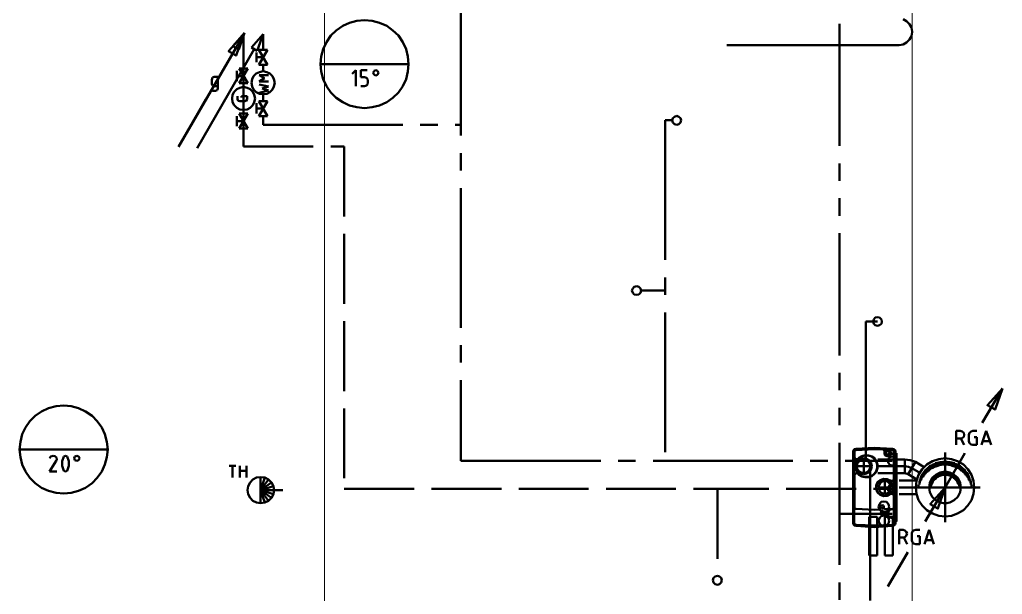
# Model space of a CAD drawing. Header units: metres. Extents: x -4.5 to 35.1, y -3.6 to 25.4.
# Drawn here: x 7.95 to 13.58, y 7.13 to 10.42 of the extents above; entities that cross this region are included whole.
import ezdxf

# ---------------------------------------------------------------- set-up
doc = ezdxf.new("R2010")
doc.units = ezdxf.units.M
for name, pattern in [('GETRENNT2_S6', [1.2, 0.7, -0.1, 0.1, -0.1, 0.1, -0.1]), ('STRICHLINIE2_S3', [0.5, 0.4, -0.1]), ('STRICHPUNKT2_S5', [1.1, 0.8, -0.1, 0.1, -0.1])]:
    doc.linetypes.add(name, pattern=pattern)
doc.layers.add('Standard', color=7, linetype='Continuous', lineweight=25)

msp = doc.modelspace()

# ---------------------------------------------------------------- linework, layer by layer
at = {"layer": 'Standard', "color": 252, "linetype": 'Continuous', "lineweight": 13}
for p, q in [((9.6986, -3.2638), (9.6986, 25.0491)), ((9.6986, -3.2638), (9.6986, 25.0491)), ((13.0633, -3.2638), (13.0633, 25.0491)), ((13.0633, -3.2638), (13.0633, 25.0491))]:
    msp.add_line(p, q, dxfattribs=at)
at = {"layer": 'Standard', "color": 5, "linetype": 'STRICHPUNKT2_S5', "lineweight": 50}
for p, q in [((10.4794, 11.6536), (10.4794, 7.8909)), ((11.6918, 9.854), (11.6897, 9.8415)), ((11.7022, 9.8623), (11.6918, 9.854)), ((11.7147, 9.8665), (11.7022, 9.8623)), ((11.7272, 9.8623), (11.7147, 9.8665)), ((11.7356, 9.854), (11.7272, 9.8623)), ((11.7397, 9.8415), (11.7356, 9.854)), ((9.346, 9.816), (10.4794, 9.816)), ((11.6482, 9.8415), (11.6482, 7.8909)), ((11.6897, 9.8415), (11.6482, 9.8415)), ((11.6897, 9.8415), (11.6918, 9.829)), ((11.6918, 9.829), (11.7022, 9.8186)), ((11.7022, 9.8186), (11.7147, 9.8165)), ((11.7147, 9.8165), (11.7272, 9.8186)), ((11.7272, 9.8186), (11.7356, 9.829)), ((11.7356, 9.829), (11.7397, 9.8415)), ((11.4628, 8.8787), (11.4586, 8.8662)), ((11.4586, 8.8662), (11.4628, 8.8537)), ((11.4711, 8.887), (11.4628, 8.8787)), ((11.4628, 8.8537), (11.4711, 8.8433)), ((11.4857, 8.8912), (11.4711, 8.887)), ((11.4711, 8.8433), (11.4857, 8.8412)), ((11.4982, 8.887), (11.4857, 8.8912)), ((11.4857, 8.8412), (11.4982, 8.8433)), ((11.5066, 8.8787), (11.4982, 8.887)), ((11.4982, 8.8433), (11.5066, 8.8537)), ((11.5107, 8.8662), (11.5066, 8.8787)), ((11.5066, 8.8537), (11.5107, 8.8662)), ((11.5107, 8.8662), (11.6482, 8.8662)), ((12.7983, 7.8909), (12.7983, 8.689)), ((12.8644, 8.689), (12.7983, 8.689)), ((12.8436, 8.7015), (12.8394, 8.689)), ((12.8394, 8.689), (12.8436, 8.6765)), ((12.8519, 8.712), (12.8436, 8.7015)), ((12.8436, 8.6765), (12.8519, 8.6682)), ((12.8644, 8.714), (12.8519, 8.712)), ((12.8519, 8.6682), (12.8644, 8.664)), ((12.8769, 8.712), (12.8644, 8.714)), ((12.8644, 8.664), (12.8769, 8.6682)), ((12.8873, 8.7015), (12.8769, 8.712)), ((12.8769, 8.6682), (12.8873, 8.6765)), ((12.8894, 8.689), (12.8873, 8.7015)), ((12.8873, 8.6765), (12.8894, 8.689)), ((10.4794, 7.8909), (12.8233, 7.8909)), ((12.8233, 7.8909), (12.8233, 7.0804))]:
    msp.add_line(p, q, dxfattribs=at)
at = {"layer": 'Standard', "color": 1, "linetype": 'GETRENNT2_S6', "lineweight": 50}
for p, q in [((12.6462, 6.0949), (12.6462, 11.4515)), ((12.6462, 7.5867), (12.9483, 7.5867))]:
    msp.add_line(p, q, dxfattribs=at)
at = {"layer": 'Standard', "color": 52, "linetype": 'Continuous', "lineweight": 50}
for p, q in [((9.8835, 10.4119), (9.8419, 10.3994)), ((9.9273, 10.416), (9.8835, 10.4119)), ((9.971, 10.4119), (9.9273, 10.416)), ((10.0127, 10.3994), (9.971, 10.4119)), ((13.0108, 10.4202), (13.0317, 10.4098)), ((9.7648, 10.3556), (9.7335, 10.3264)), ((9.8023, 10.3827), (9.7648, 10.3556)), ((9.8419, 10.3994), (9.8023, 10.3827)), ((10.0544, 10.3827), (10.0127, 10.3994)), ((10.0898, 10.3556), (10.0544, 10.3827)), ((10.1211, 10.3264), (10.0898, 10.3556)), ((13.0317, 10.4098), (13.0483, 10.3931)), ((13.0483, 10.3931), (13.0588, 10.3723)), ((13.0588, 10.3723), (13.0629, 10.3494)), ((9.7335, 10.3264), (9.7085, 10.2889)), ((10.1461, 10.2889), (10.1211, 10.3264)), ((13.0483, 10.3035), (13.0317, 10.2869)), ((13.0588, 10.3244), (13.0483, 10.3035)), ((13.0629, 10.3473), (13.0588, 10.3244)), ((13.0629, 10.3494), (13.0629, 10.3473)), ((9.6898, 10.2494), (9.6793, 10.2077)), ((9.7085, 10.2889), (9.6898, 10.2494)), ((10.1648, 10.2494), (10.1461, 10.2889)), ((10.1752, 10.2077), (10.1648, 10.2494)), ((12.9879, 10.2723), (12.0024, 10.2723)), ((13.0108, 10.2764), (12.9879, 10.2723)), ((13.0317, 10.2869), (13.0108, 10.2764)), ((9.6793, 10.2077), (9.6752, 10.164)), ((10.1794, 10.164), (10.1752, 10.2077)), ((9.6752, 10.164), (10.1794, 10.164)), ((9.6752, 10.164), (9.6793, 10.1202)), ((10.1752, 10.1202), (10.1794, 10.164)), ((9.6793, 10.1202), (9.6898, 10.0764)), ((9.6898, 10.0764), (9.7085, 10.0368)), ((9.8773, 10.1285), (9.8564, 10.1077)), ((9.8773, 10.0368), (9.8773, 10.1285)), ((9.9064, 10.0889), (9.9064, 10.1285)), ((9.9064, 10.1285), (9.9419, 10.1285)), ((9.9273, 10.0889), (9.9064, 10.0889)), ((9.9377, 10.0847), (9.9273, 10.0889)), ((9.9439, 10.0785), (9.9377, 10.0847)), ((9.946, 10.0681), (9.9439, 10.0785)), ((9.9814, 10.1244), (9.9773, 10.1139)), ((9.9773, 10.1139), (9.9814, 10.1014)), ((9.9919, 10.1285), (9.9814, 10.1244)), ((9.9814, 10.1014), (9.9919, 10.0973)), ((10.0023, 10.1244), (9.9919, 10.1285)), ((9.9919, 10.0973), (10.0023, 10.1014)), ((10.0065, 10.1139), (10.0023, 10.1244)), ((10.0023, 10.1014), (10.0065, 10.1139)), ((10.1461, 10.0368), (10.1648, 10.0764)), ((10.1648, 10.0764), (10.1752, 10.1202)), ((9.2876, 10.0056), (9.2731, 10.0202)), ((9.7085, 10.0368), (9.7335, 10.0014)), ((9.9064, 10.0368), (9.9273, 10.0368)), ((9.9273, 10.0368), (9.9377, 10.041)), ((9.9377, 10.041), (9.9439, 10.0473)), ((9.9439, 10.0473), (9.946, 10.0577)), ((9.946, 10.0577), (9.946, 10.0681)), ((10.1211, 10.0014), (10.1461, 10.0368)), ((9.0189, 9.9618), (8.9064, 9.766)), ((9.7335, 10.0014), (9.7648, 9.9702)), ((9.7648, 9.9702), (9.8023, 9.9452)), ((10.0544, 9.9452), (10.0898, 9.9702)), ((10.0898, 9.9702), (10.1211, 10.0014)), ((9.8023, 9.9452), (9.8419, 9.9264)), ((9.8419, 9.9264), (9.8835, 9.916)), ((9.8835, 9.916), (9.9273, 9.9118)), ((9.9273, 9.9118), (9.971, 9.916)), ((9.971, 9.916), (10.0127, 9.9264)), ((10.0127, 9.9264), (10.0544, 9.9452)), ((8.0772, 8.1742), (8.0418, 8.1492)), ((8.1168, 8.193), (8.0772, 8.1742)), ((8.1605, 8.2034), (8.1168, 8.193)), ((8.2042, 8.2076), (8.1605, 8.2034)), ((8.248, 8.2034), (8.2042, 8.2076)), ((8.2897, 8.193), (8.248, 8.2034)), ((8.3292, 8.1742), (8.2897, 8.193)), ((8.3668, 8.1492), (8.3292, 8.1742)), ((8.0105, 8.118), (7.9854, 8.0825)), ((8.0418, 8.1492), (8.0105, 8.118)), ((8.3959, 8.118), (8.3668, 8.1492)), ((8.423, 8.0825), (8.3959, 8.118)), ((7.9854, 8.0825), (7.9668, 8.0429)), ((8.4397, 8.0429), (8.423, 8.0825)), ((7.9563, 7.9992), (7.9521, 7.9555)), ((7.9668, 8.0429), (7.9563, 7.9992)), ((8.4522, 7.9992), (8.4397, 8.0429)), ((8.4564, 7.9555), (8.4522, 7.9992)), ((7.9521, 7.9555), (8.4564, 7.9555)), ((7.9521, 7.9555), (7.9563, 7.9117)), ((8.4522, 7.9117), (8.4564, 7.9555)), ((7.9563, 7.9117), (7.9668, 7.87)), ((8.1313, 7.9159), (8.123, 7.9055)), ((8.1605, 7.8909), (8.123, 7.8305)), ((8.1438, 7.92), (8.1313, 7.9159)), ((8.1542, 7.918), (8.1438, 7.92)), ((8.1626, 7.9096), (8.1542, 7.918)), ((8.1605, 7.8909), (8.1647, 7.8992)), ((8.1647, 7.8992), (8.1626, 7.9096)), ((8.2042, 7.9159), (8.1959, 7.8888)), ((8.1959, 7.8888), (8.1959, 7.8617)), ((8.2147, 7.92), (8.2042, 7.9159)), ((8.2251, 7.9159), (8.2147, 7.92)), ((8.2334, 7.8888), (8.2251, 7.9159)), ((8.2334, 7.8617), (8.2334, 7.8888)), ((8.2688, 7.9159), (8.2647, 7.9055)), ((8.2647, 7.9055), (8.2688, 7.895)), ((8.2792, 7.92), (8.2688, 7.9159)), ((8.2688, 7.895), (8.2792, 7.8909)), ((8.2897, 7.9159), (8.2792, 7.92)), ((8.2792, 7.8909), (8.2897, 7.895)), ((8.2959, 7.9055), (8.2897, 7.9159)), ((8.2897, 7.895), (8.2959, 7.9055)), ((8.4397, 7.87), (8.4522, 7.9117)), ((7.9668, 7.87), (7.9854, 7.8305)), ((7.9854, 7.8305), (8.0105, 7.7929)), ((8.123, 7.8305), (8.1647, 7.8305)), ((8.1959, 7.8617), (8.2042, 7.8346)), ((8.2042, 7.8346), (8.2147, 7.8305)), ((8.2147, 7.8305), (8.2251, 7.8346)), ((8.2251, 7.8346), (8.2334, 7.8617)), ((8.3959, 7.7929), (8.423, 7.8305)), ((8.423, 7.8305), (8.4397, 7.87)), ((9.1527, 7.8626), (9.1902, 7.8626)), ((9.1715, 7.7959), (9.1715, 7.8626)), ((9.2132, 7.7959), (9.2132, 7.8626)), ((9.2132, 7.8334), (9.2507, 7.8334)), ((9.2507, 7.8626), (9.2507, 7.7959)), ((8.0105, 7.7929), (8.0418, 7.7638)), ((8.3668, 7.7638), (8.3959, 7.7929)), ((9.2715, 7.7667), (9.2611, 7.7459)), ((9.2882, 7.7834), (9.2715, 7.7667)), ((9.309, 7.7959), (9.2882, 7.7834)), ((9.3319, 7.798), (9.309, 7.7959)), ((9.3569, 7.7959), (9.3319, 7.798)), ((9.3778, 7.7834), (9.3569, 7.7959)), ((9.3944, 7.7667), (9.3778, 7.7834)), ((9.4049, 7.7459), (9.3944, 7.7667)), ((8.0418, 7.7638), (8.0772, 7.7367)), ((8.0772, 7.7367), (8.1168, 7.72)), ((8.1168, 7.72), (8.1605, 7.7075)), ((8.248, 7.7075), (8.2897, 7.72)), ((8.2897, 7.72), (8.3292, 7.7367)), ((8.3292, 7.7367), (8.3668, 7.7638)), ((9.2611, 7.7459), (9.2569, 7.723)), ((9.2569, 7.723), (9.2611, 7.7001)), ((9.409, 7.723), (9.4049, 7.7459)), ((9.4049, 7.7001), (9.409, 7.723)), ((9.409, 7.723), (9.459, 7.723)), ((8.1605, 7.7075), (8.2042, 7.7033)), ((8.2042, 7.7033), (8.248, 7.7075)), ((9.2611, 7.7001), (9.2715, 7.6792)), ((9.2715, 7.6792), (9.2882, 7.6625)), ((9.2882, 7.6625), (9.309, 7.6521)), ((9.3569, 7.6521), (9.3778, 7.6625)), ((9.3778, 7.6625), (9.3944, 7.6792)), ((9.3944, 7.6792), (9.4049, 7.7001)), ((9.309, 7.6521), (9.3319, 7.6479)), ((9.3319, 7.6479), (9.3569, 7.6521))]:
    msp.add_line(p, q, dxfattribs=at)
at = {"layer": 'Standard', "color": 30, "linetype": 'Continuous', "lineweight": 50}
for p, q in [((9.2335, 10.3327), (9.121, 10.1369)), ((9.2397, 10.3431), (9.1731, 10.266)), ((9.2064, 10.2473), (9.2397, 10.3431)), ((9.2335, 10.3327), (9.2335, 9.691)), ((8.8626, 9.6889), (9.1897, 10.2556)), ((9.1731, 10.266), (9.2064, 10.2473)), ((9.2585, 10.0535), (9.2085, 10.1389)), ((9.2085, 10.0535), (9.2585, 10.1389)), ((9.2585, 10.1389), (9.2085, 10.1389)), ((9.0564, 10.0868), (9.0522, 10.0743)), ((9.0522, 10.0743), (9.0522, 10.0514)), ((9.0668, 10.091), (9.0564, 10.0868)), ((9.0877, 10.091), (9.0668, 10.091)), ((9.0877, 10.0243), (9.0877, 10.091)), ((9.196, 10.1244), (9.196, 10.066)), ((9.2335, 10.0952), (9.196, 10.0952)), ((9.0522, 10.0514), (9.0564, 10.041)), ((9.0564, 10.041), (9.0668, 10.0368)), ((9.0668, 10.0368), (9.0877, 10.0368)), ((9.0835, 10.0139), (9.0877, 10.0243)), ((9.196, 10.0202), (9.1814, 10.0056)), ((9.2126, 10.0285), (9.196, 10.0202)), ((9.2585, 10.0535), (9.2085, 10.0535)), ((9.2335, 10.0327), (9.2126, 10.0285)), ((9.2335, 10.0327), (9.2335, 10.0535)), ((9.2543, 10.0285), (9.2335, 10.0327)), ((9.2731, 10.0202), (9.2543, 10.0285)), ((9.0564, 10.0098), (9.0731, 10.0098)), ((9.0731, 10.0098), (9.0835, 10.0139)), ((9.171, 9.9868), (9.1689, 9.966)), ((9.1689, 9.966), (9.171, 9.9452)), ((9.1814, 10.0056), (9.171, 9.9868)), ((9.2001, 9.9806), (9.2001, 9.9618)), ((9.2001, 9.9618), (9.2043, 9.9535)), ((9.2543, 9.9806), (9.2231, 9.9806)), ((9.2231, 9.9806), (9.2231, 9.9723)), ((9.2501, 9.9535), (9.2543, 9.9618)), ((9.2543, 9.9618), (9.2543, 9.9806)), ((9.296, 9.9868), (9.2876, 10.0056)), ((9.3001, 9.966), (9.296, 9.9868)), ((9.296, 9.9452), (9.3001, 9.966)), ((9.171, 9.9452), (9.1814, 9.9285)), ((9.1814, 9.9285), (9.196, 9.9139)), ((9.196, 9.9139), (9.2126, 9.9035)), ((9.2043, 9.9535), (9.2126, 9.9514)), ((9.2126, 9.9514), (9.2418, 9.9514)), ((9.2418, 9.9514), (9.2501, 9.9535)), ((9.2543, 9.9035), (9.2731, 9.9139)), ((9.2731, 9.9139), (9.2876, 9.9285)), ((9.2876, 9.9285), (9.296, 9.9452)), ((9.196, 9.8077), (9.196, 9.866)), ((9.2585, 9.8806), (9.2085, 9.7952)), ((9.2085, 9.8806), (9.2585, 9.7952)), ((9.2585, 9.8806), (9.2085, 9.8806)), ((9.2126, 9.9035), (9.2335, 9.9014)), ((9.2335, 9.9014), (9.2543, 9.9035)), ((9.2335, 9.9014), (9.2335, 9.8806)), ((9.2335, 9.8368), (9.196, 9.8368)), ((9.2585, 9.7952), (9.2085, 9.7952))]:
    msp.add_line(p, q, dxfattribs=at)
at = {"layer": 'Standard', "color": 5, "linetype": 'Continuous', "lineweight": 50}
for p, q in [((9.346, 10.3348), (9.2793, 10.2577)), ((9.3127, 10.2389), (9.346, 10.3348)), ((9.346, 10.2452), (9.346, 10.3348)), ((8.9689, 9.6826), (9.296, 10.2494)), ((9.2793, 10.2577), (9.3127, 10.2389)), ((9.371, 10.1598), (9.321, 10.2452)), ((9.321, 10.1598), (9.371, 10.2452)), ((9.371, 10.2452), (9.321, 10.2452)), ((9.3085, 10.2306), (9.3085, 10.1744)), ((9.346, 10.2035), (9.3085, 10.2035)), ((9.371, 10.1598), (9.321, 10.1598)), ((9.346, 10.1598), (9.346, 10.1223)), ((9.2835, 10.0764), (9.2793, 10.0556)), ((9.2918, 10.0952), (9.2835, 10.0764)), ((9.3064, 10.1098), (9.2918, 10.0952)), ((9.3251, 10.1181), (9.3064, 10.1098)), ((9.3543, 10.0827), (9.3231, 10.0994)), ((9.3231, 10.0994), (9.3773, 10.0994)), ((9.3231, 10.0639), (9.3543, 10.0827)), ((9.346, 10.1223), (9.3251, 10.1181)), ((9.3668, 10.1181), (9.346, 10.1223)), ((9.3856, 10.1098), (9.3668, 10.1181)), ((9.4002, 10.0952), (9.3856, 10.1098)), ((9.4085, 10.0764), (9.4002, 10.0952)), ((9.4127, 10.0556), (9.4085, 10.0764)), ((9.2793, 10.0556), (9.2835, 10.0348)), ((9.2835, 10.0348), (9.2918, 10.0181)), ((9.2918, 10.0181), (9.3064, 10.0035)), ((9.3773, 10.0639), (9.3231, 10.0639)), ((9.3773, 10.0348), (9.3231, 10.0473)), ((9.3418, 10.0243), (9.3773, 10.0348)), ((9.3773, 10.0118), (9.3418, 10.0243)), ((9.3856, 10.0035), (9.4002, 10.0181)), ((9.4002, 10.0181), (9.4085, 10.0348)), ((9.4085, 10.0348), (9.4127, 10.0556)), ((9.3064, 10.0035), (9.3251, 9.9931)), ((9.3231, 9.9993), (9.3773, 10.0118)), ((9.3251, 9.9931), (9.346, 9.991)), ((9.346, 9.991), (9.3668, 9.9931)), ((9.346, 9.9514), (9.346, 9.991)), ((9.3668, 9.9931), (9.3856, 10.0035)), ((9.3085, 9.8806), (9.3085, 9.9389)), ((9.346, 9.9098), (9.3085, 9.9098)), ((9.371, 9.9514), (9.321, 9.866)), ((9.321, 9.9514), (9.371, 9.866)), ((9.371, 9.9514), (9.321, 9.9514)), ((9.371, 9.866), (9.321, 9.866)), ((9.346, 9.866), (9.346, 9.816))]:
    msp.add_line(p, q, dxfattribs=at)
at = {"layer": 'Standard', "color": 30, "linetype": 'STRICHLINIE2_S3', "lineweight": 50}
for p, q in [((9.2335, 9.691), (9.8106, 9.691)), ((9.8106, 9.691), (9.8106, 7.7304)), ((9.8106, 7.7304), (11.842, 7.7304)), ((11.842, 7.7304), (12.9483, 7.7304)), ((11.948, 7.7304), (11.948, 7.2325)), ((11.9209, 7.2075), (11.9251, 7.22)), ((11.9251, 7.195), (11.9209, 7.2075)), ((11.9251, 7.22), (11.9355, 7.2283)), ((11.9355, 7.2283), (11.948, 7.2325)), ((11.948, 7.2325), (11.9605, 7.2283)), ((11.9605, 7.2283), (11.9688, 7.22)), ((11.9688, 7.22), (11.973, 7.2075)), ((11.973, 7.2075), (11.9688, 7.195)), ((11.9355, 7.1846), (11.9251, 7.195)), ((11.948, 7.1804), (11.9355, 7.1846)), ((11.9605, 7.1846), (11.948, 7.1804)), ((11.9688, 7.195), (11.9605, 7.1846))]:
    msp.add_line(p, q, dxfattribs=at)
at = {"layer": 'Standard', "color": 3, "linetype": 'Continuous', "lineweight": 50}
for p, q in [((13.5796, 8.3055), (13.465, 8.1096)), ((13.315, 7.9825), (13.315, 8.0638)), ((13.315, 8.0638), (13.3379, 8.0638)), ((13.3504, 8.0596), (13.3379, 8.0638)), ((13.3588, 8.0513), (13.3504, 8.0596)), ((13.3609, 8.0409), (13.3588, 8.0513)), ((13.3921, 8.0513), (13.3879, 8.0409)), ((13.4004, 8.0596), (13.3921, 8.0513)), ((13.4109, 8.0638), (13.4004, 8.0596)), ((13.4109, 8.0638), (13.4338, 8.0638)), ((13.4609, 7.9825), (13.4879, 8.0638)), ((13.4879, 8.0638), (13.515, 7.9825)), ((13.3379, 8.018), (13.315, 8.018)), ((13.3379, 8.018), (13.3504, 8.02)), ((13.3421, 8.018), (13.3609, 7.9825)), ((13.3504, 8.02), (13.3588, 8.0284)), ((13.3588, 8.0284), (13.3609, 8.0409)), ((13.3879, 8.0034), (13.3879, 8.0409)), ((13.3879, 8.0034), (13.3921, 7.993)), ((13.3921, 7.993), (13.4004, 7.9846)), ((13.4192, 8.0263), (13.4338, 8.0263)), ((13.4338, 8.0263), (13.4338, 7.9825)), ((13.5067, 8.0034), (13.4692, 8.0034)), ((12.7275, 7.9513), (12.7254, 7.943)), ((12.7254, 7.943), (12.7254, 7.5346)), ((12.7337, 7.9575), (12.7275, 7.9513)), ((12.7317, 7.9534), (12.7275, 7.943)), ((12.7275, 7.5346), (12.7275, 7.943)), ((12.7421, 7.9575), (12.7317, 7.9534)), ((12.7358, 7.9492), (12.7317, 7.943)), ((12.7317, 7.943), (12.7317, 7.8721)), ((12.7421, 7.9596), (12.7337, 7.9575)), ((12.7358, 7.9492), (12.7337, 7.945)), ((12.7337, 7.945), (12.7337, 7.943)), ((12.7337, 7.943), (12.7337, 7.9138)), ((12.7421, 7.9534), (12.7358, 7.9492)), ((12.7379, 7.9513), (12.7358, 7.9492)), ((12.7421, 7.9513), (12.7379, 7.9513)), ((12.8462, 7.9659), (12.7421, 7.9596)), ((12.7421, 7.9575), (12.8462, 7.9638)), ((12.7421, 7.9534), (12.8462, 7.9575)), ((12.8462, 7.9575), (12.7421, 7.9513)), ((12.9504, 7.9596), (12.8462, 7.9659)), ((12.8462, 7.9638), (12.9504, 7.9575)), ((12.8462, 7.9575), (12.8462, 7.9596)), ((12.9129, 7.9555), (12.8462, 7.9575)), ((12.8462, 7.9575), (12.8962, 7.9555)), ((12.9004, 7.9534), (12.8962, 7.9555)), ((12.9025, 7.9513), (12.9004, 7.9534)), ((12.9046, 7.9471), (12.9025, 7.9513)), ((12.9046, 7.943), (12.9046, 7.9471)), ((12.9066, 7.945), (12.9046, 7.9367)), ((12.9046, 7.943), (12.9046, 7.9325)), ((12.9046, 7.9367), (12.9066, 7.9284)), ((12.9129, 7.9534), (12.9066, 7.945)), ((12.9087, 7.945), (12.9066, 7.9367)), ((12.9066, 7.9367), (12.9087, 7.9284)), ((12.915, 7.9513), (12.9087, 7.945)), ((12.9129, 7.9471), (12.9087, 7.9367)), ((12.9087, 7.9367), (12.9129, 7.9263)), ((12.9129, 7.9555), (12.915, 7.9534)), ((12.915, 7.9534), (12.9129, 7.9534)), ((12.9233, 7.9513), (12.9129, 7.9471)), ((12.9171, 7.945), (12.9129, 7.9367)), ((12.9129, 7.9367), (12.9171, 7.9305)), ((12.9233, 7.9534), (12.915, 7.9513)), ((12.9233, 7.9471), (12.9171, 7.945)), ((12.9316, 7.9513), (12.9233, 7.9534)), ((12.9337, 7.9471), (12.9233, 7.9513)), ((12.9296, 7.945), (12.9233, 7.9471)), ((12.9337, 7.9367), (12.9296, 7.945)), ((12.9296, 7.9305), (12.9337, 7.9367)), ((12.9379, 7.945), (12.9316, 7.9513)), ((12.9337, 7.9513), (12.9337, 7.9534)), ((12.9337, 7.9534), (12.9358, 7.9534)), ((12.94, 7.945), (12.9337, 7.9513)), ((12.9379, 7.9367), (12.9337, 7.9471)), ((12.9337, 7.9263), (12.9379, 7.9367)), ((12.9504, 7.9534), (12.9358, 7.9534)), ((12.94, 7.9367), (12.9379, 7.945)), ((12.9379, 7.9284), (12.94, 7.9367)), ((12.9421, 7.9346), (12.94, 7.945)), ((12.9587, 7.9575), (12.9504, 7.9596)), ((12.9608, 7.9534), (12.9504, 7.9575)), ((12.9566, 7.9492), (12.9504, 7.9534)), ((12.9587, 7.943), (12.9566, 7.9492)), ((12.965, 7.9513), (12.9587, 7.9575)), ((12.9587, 7.5346), (12.9587, 7.943)), ((12.965, 7.943), (12.9608, 7.9534)), ((12.9671, 7.943), (12.965, 7.9513)), ((12.965, 7.943), (12.965, 7.5346)), ((12.9671, 7.5346), (12.9671, 7.943)), ((13.2525, 7.5388), (13.2525, 7.9388)), ((13.4004, 7.9846), (13.4109, 7.9825)), ((13.4338, 7.9825), (13.4109, 7.9825)), ((12.7337, 7.9138), (12.7337, 7.9096)), ((12.7337, 7.9096), (12.7358, 7.9075)), ((12.7358, 7.9075), (12.7379, 7.9034)), ((12.7379, 7.9034), (12.74, 7.9013)), ((12.74, 7.9013), (12.7504, 7.9013)), ((12.7462, 7.8888), (12.74, 7.87)), ((12.7504, 7.8971), (12.7421, 7.8784)), ((12.7525, 7.893), (12.7421, 7.8784)), ((12.7567, 7.9034), (12.7462, 7.8888)), ((12.7567, 7.8888), (12.7462, 7.8763)), ((12.7567, 7.8888), (12.7483, 7.8763)), ((12.7587, 7.8867), (12.7483, 7.8742)), ((12.765, 7.9117), (12.7504, 7.8971)), ((12.7504, 7.9013), (12.7546, 7.9034)), ((12.7671, 7.9034), (12.7525, 7.893)), ((12.7546, 7.9034), (12.7587, 7.9075)), ((12.7733, 7.9159), (12.7567, 7.9034)), ((12.7691, 7.8992), (12.7567, 7.8888)), ((12.7691, 7.8971), (12.7567, 7.8888)), ((12.7754, 7.918), (12.7587, 7.9075)), ((12.7712, 7.895), (12.7587, 7.8867)), ((12.7817, 7.92), (12.765, 7.9117)), ((12.7858, 7.9055), (12.7671, 7.9034)), ((12.7858, 7.9013), (12.7691, 7.8971)), ((12.7858, 7.9013), (12.7691, 7.8992)), ((12.7858, 7.8992), (12.7712, 7.895)), ((12.7921, 7.9221), (12.7733, 7.9159)), ((12.7942, 7.9242), (12.7754, 7.918)), ((12.8025, 7.9221), (12.7817, 7.92)), ((12.8025, 7.9034), (12.7858, 7.9055)), ((12.8004, 7.8971), (12.7858, 7.9013)), ((12.8025, 7.8992), (12.7858, 7.9013)), ((12.8004, 7.895), (12.7858, 7.8992)), ((12.7858, 7.8971), (12.7858, 7.8221)), ((12.8108, 7.9221), (12.7921, 7.9221)), ((12.8129, 7.9221), (12.7942, 7.9242)), ((12.815, 7.8888), (12.8004, 7.8971)), ((12.8129, 7.8867), (12.8004, 7.895)), ((12.8212, 7.92), (12.8025, 7.9221)), ((12.8192, 7.893), (12.8025, 7.9034)), ((12.815, 7.8888), (12.8025, 7.8992)), ((12.8296, 7.9159), (12.8108, 7.9221)), ((12.8316, 7.9159), (12.8129, 7.9221)), ((12.8212, 7.8742), (12.8129, 7.8867)), ((12.8233, 7.8763), (12.815, 7.8888)), ((12.8233, 7.8763), (12.815, 7.8888)), ((12.8275, 7.8784), (12.8192, 7.893)), ((12.8379, 7.9117), (12.8212, 7.92)), ((12.8233, 7.8909), (12.9483, 7.8909)), ((12.8462, 7.9034), (12.8296, 7.9159)), ((12.8483, 7.9055), (12.8316, 7.9159)), ((12.8525, 7.8971), (12.8379, 7.9117)), ((12.8566, 7.8888), (12.8462, 7.9034)), ((12.8587, 7.8888), (12.8483, 7.9055)), ((12.8608, 7.8784), (12.8525, 7.8971)), ((12.8629, 7.87), (12.8566, 7.8888)), ((12.865, 7.87), (12.8587, 7.8888)), ((13.0212, 7.8992), (12.8671, 7.8992)), ((12.9046, 7.9325), (12.9087, 7.9221)), ((12.9066, 7.9284), (12.9129, 7.9221)), ((12.9087, 7.9284), (12.915, 7.9221)), ((12.9087, 7.9221), (12.9191, 7.918)), ((12.9129, 7.9263), (12.9233, 7.9242)), ((12.9129, 7.9221), (12.9233, 7.918)), ((12.915, 7.9221), (12.9233, 7.92)), ((12.9171, 7.9305), (12.9233, 7.9263)), ((12.9191, 7.918), (12.9296, 7.918)), ((12.9233, 7.9263), (12.9296, 7.9305)), ((12.9233, 7.9242), (12.9337, 7.9263)), ((12.9233, 7.92), (12.9316, 7.9221)), ((12.9233, 7.918), (12.9316, 7.92)), ((12.9275, 7.9034), (12.9233, 7.8909)), ((12.9275, 7.9034), (12.9233, 7.8909)), ((12.9233, 7.8909), (12.9275, 7.8784)), ((12.9233, 7.8909), (12.9275, 7.8784)), ((12.9358, 7.9117), (12.9275, 7.9034)), ((12.9358, 7.9117), (12.9275, 7.9034)), ((12.9296, 7.918), (12.9379, 7.9242)), ((12.9316, 7.9221), (12.9379, 7.9284)), ((12.9316, 7.92), (12.9379, 7.9263)), ((12.9483, 7.9159), (12.9358, 7.9117)), ((12.9483, 7.9159), (12.9358, 7.9117)), ((12.9379, 7.9263), (12.9421, 7.9346)), ((12.94, 7.9263), (12.9379, 7.9242)), ((12.9421, 7.9284), (12.94, 7.9263)), ((12.9462, 7.9305), (12.9421, 7.9284)), ((12.9525, 7.9305), (12.9462, 7.9305)), ((12.9608, 7.9117), (12.9483, 7.9159)), ((12.9608, 7.9117), (12.9483, 7.9159)), ((12.9546, 7.9284), (12.9525, 7.9305)), ((12.9566, 7.9263), (12.9546, 7.9284)), ((12.9587, 7.9221), (12.9566, 7.9263)), ((12.9587, 7.92), (12.9587, 7.9221)), ((12.9587, 7.7888), (12.9587, 7.92)), ((12.9712, 7.9034), (12.9608, 7.9117)), ((12.9712, 7.9034), (12.9608, 7.9117)), ((12.9733, 7.9346), (12.9671, 7.9346)), ((12.9692, 7.9346), (12.9692, 7.5409)), ((12.9692, 7.8992), (12.9692, 7.9013)), ((12.9692, 7.8992), (12.9712, 7.8971)), ((12.9692, 7.8825), (12.9712, 7.8825)), ((12.9692, 7.8825), (12.9692, 7.8805)), ((12.9733, 7.8909), (12.9712, 7.9034)), ((12.9733, 7.8909), (12.9712, 7.9034)), ((12.9712, 7.8971), (12.9712, 7.8825)), ((12.9712, 7.8784), (12.9733, 7.8909)), ((12.9712, 7.8784), (12.9733, 7.8909)), ((12.9733, 7.9346), (12.9733, 7.5429)), ((13.0212, 7.82), (13.0212, 7.8992)), ((13.0525, 7.895), (13.0212, 7.8992)), ((13.04, 7.8138), (13.0817, 7.8846)), ((13.0817, 7.8846), (13.0525, 7.895)), ((13.1317, 7.8555), (13.0817, 7.8846)), ((13.1796, 7.8888), (13.1463, 7.87)), ((13.215, 7.9013), (13.1796, 7.8888)), ((13.1983, 7.8555), (13.1983, 7.8805)), ((13.2004, 7.8555), (13.2004, 7.8825)), ((13.2046, 7.8575), (13.2046, 7.8825)), ((13.2088, 7.8575), (13.2088, 7.8846)), ((13.2108, 7.8596), (13.2108, 7.8846)), ((13.2525, 7.9055), (13.215, 7.9013)), ((13.215, 7.8596), (13.215, 7.8846)), ((13.2192, 7.8617), (13.2192, 7.8867)), ((13.2213, 7.8617), (13.2213, 7.8867)), ((13.2254, 7.8617), (13.2254, 7.8867)), ((13.2275, 7.8638), (13.2275, 7.8888)), ((13.2317, 7.8638), (13.2317, 7.8888)), ((13.2358, 7.8638), (13.2358, 7.8888)), ((13.2379, 7.8638), (13.2379, 7.8888)), ((13.2421, 7.8638), (13.2421, 7.8888)), ((13.2442, 7.8638), (13.2442, 7.8909)), ((13.2483, 7.8638), (13.2483, 7.8909)), ((13.365, 7.9346), (13.2525, 7.7388)), ((13.2879, 7.9013), (13.2525, 7.9055)), ((13.2525, 7.8638), (13.2525, 7.8909)), ((13.2546, 7.8638), (13.2546, 7.8909)), ((13.2588, 7.8638), (13.2588, 7.8909)), ((13.2608, 7.8638), (13.2608, 7.8888)), ((13.265, 7.8638), (13.265, 7.8888)), ((13.2692, 7.8638), (13.2692, 7.8888)), ((13.2713, 7.8638), (13.2713, 7.8888)), ((13.2754, 7.8638), (13.2754, 7.8888)), ((13.2775, 7.8617), (13.2775, 7.8867)), ((13.2817, 7.8617), (13.2817, 7.8867)), ((13.2858, 7.8617), (13.2858, 7.8867)), ((13.3233, 7.8888), (13.2879, 7.9013)), ((13.2879, 7.8596), (13.2879, 7.8846)), ((13.2921, 7.8596), (13.2921, 7.8846)), ((13.2942, 7.8575), (13.2942, 7.8846)), ((13.2983, 7.8575), (13.2983, 7.8825)), ((13.3025, 7.8555), (13.3025, 7.8825)), ((13.3046, 7.8555), (13.3046, 7.8805)), ((13.3567, 7.87), (13.3233, 7.8888)), ((12.7275, 7.8721), (12.7275, 7.8742)), ((12.7379, 7.8721), (12.7275, 7.8721)), ((12.7275, 7.8721), (12.7275, 7.8471)), ((12.7275, 7.8471), (12.7275, 7.8721)), ((12.7275, 7.8471), (12.7275, 7.8492)), ((12.7379, 7.8471), (12.7275, 7.8471)), ((12.7296, 7.8721), (12.7296, 7.8742)), ((12.7379, 7.8721), (12.7296, 7.8721)), ((12.74, 7.87), (12.7296, 7.87)), ((12.7296, 7.87), (12.7296, 7.868)), ((12.7379, 7.868), (12.7296, 7.868)), ((12.7296, 7.8596), (12.7296, 7.8617)), ((12.7296, 7.8596), (12.7379, 7.8596)), ((12.7379, 7.8596), (12.7296, 7.8596)), ((12.7296, 7.8513), (12.7296, 7.8534)), ((12.7379, 7.8513), (12.7296, 7.8513)), ((12.7296, 7.8513), (12.7379, 7.8513)), ((12.7296, 7.8471), (12.7296, 7.8492)), ((12.7296, 7.8471), (12.7379, 7.8471)), ((12.7317, 7.8471), (12.7317, 7.5346)), ((12.7421, 7.8784), (12.7379, 7.8596)), ((12.7379, 7.8721), (12.7379, 7.8471)), ((12.7379, 7.8596), (12.7421, 7.8409)), ((12.7379, 7.8492), (12.74, 7.8492)), ((12.7421, 7.8784), (12.74, 7.8596)), ((12.74, 7.8596), (12.7421, 7.843)), ((12.74, 7.8492), (12.7462, 7.8325)), ((12.7421, 7.843), (12.7525, 7.8263)), ((12.7421, 7.8409), (12.7504, 7.8221)), ((12.7483, 7.8763), (12.7442, 7.8596)), ((12.7462, 7.8763), (12.7442, 7.8596)), ((12.7442, 7.8596), (12.7483, 7.845)), ((12.7442, 7.8596), (12.7462, 7.843)), ((12.7483, 7.8742), (12.7462, 7.8596)), ((12.7462, 7.8596), (12.7483, 7.845)), ((12.7462, 7.843), (12.7567, 7.8305)), ((12.7462, 7.8325), (12.7567, 7.8159)), ((12.7483, 7.8596), (12.8233, 7.8596)), ((12.7483, 7.845), (12.7587, 7.8325)), ((12.7483, 7.845), (12.7567, 7.8305)), ((12.7525, 7.8263), (12.7671, 7.8179)), ((12.7567, 7.8305), (12.7691, 7.8221)), ((12.7567, 7.8305), (12.7691, 7.82)), ((12.7587, 7.8325), (12.7712, 7.8242)), ((12.7712, 7.8242), (12.7858, 7.82)), ((12.7858, 7.82), (12.8004, 7.8242)), ((12.8004, 7.8242), (12.8129, 7.8325)), ((12.8004, 7.8221), (12.815, 7.8305)), ((12.8025, 7.82), (12.815, 7.8305)), ((12.8025, 7.8179), (12.8192, 7.8263)), ((12.8129, 7.8325), (12.8212, 7.845)), ((12.815, 7.8305), (12.8233, 7.845)), ((12.815, 7.8305), (12.8233, 7.843)), ((12.8192, 7.8263), (12.8275, 7.843)), ((12.8254, 7.8596), (12.8212, 7.8742)), ((12.8212, 7.845), (12.8254, 7.8596)), ((12.8275, 7.8596), (12.8233, 7.8763)), ((12.8275, 7.8596), (12.8233, 7.8763)), ((12.8233, 7.845), (12.8275, 7.8596)), ((12.8233, 7.843), (12.8275, 7.8596)), ((12.8316, 7.8596), (12.8275, 7.8784)), ((12.8275, 7.843), (12.8316, 7.8596)), ((12.8462, 7.8159), (12.8566, 7.8325)), ((12.8483, 7.8159), (12.8587, 7.8305)), ((12.8525, 7.8221), (12.8608, 7.8409)), ((12.8566, 7.8325), (12.8629, 7.8492)), ((12.8587, 7.8305), (12.865, 7.8492)), ((12.865, 7.8596), (12.8608, 7.8784)), ((12.8608, 7.8409), (12.865, 7.8596)), ((12.8629, 7.8492), (12.8629, 7.87)), ((12.865, 7.8492), (12.865, 7.87)), ((12.8671, 7.8596), (13.0212, 7.8596)), ((12.9275, 7.8784), (12.9358, 7.868)), ((12.9275, 7.8784), (12.9358, 7.868)), ((12.9358, 7.868), (12.9483, 7.8638)), ((12.9358, 7.868), (12.9483, 7.8638)), ((12.9483, 7.8638), (12.9608, 7.868)), ((12.9483, 7.8638), (12.9608, 7.868)), ((12.9608, 7.868), (12.9712, 7.8784)), ((12.9608, 7.868), (12.9712, 7.8784)), ((13.0421, 7.8575), (13.0212, 7.8596)), ((13.0608, 7.8492), (13.0421, 7.8575)), ((13.0608, 7.8492), (13.1108, 7.82)), ((13.1213, 7.843), (13.1004, 7.8117)), ((13.1463, 7.87), (13.1213, 7.843)), ((13.1275, 7.8013), (13.1275, 7.8263)), ((13.1317, 7.8075), (13.1317, 7.8305)), ((13.1338, 7.8117), (13.1338, 7.8346)), ((13.1379, 7.8138), (13.1379, 7.8388)), ((13.1421, 7.8179), (13.1421, 7.843)), ((13.1442, 7.8221), (13.1442, 7.845)), ((13.1483, 7.8242), (13.1483, 7.8492)), ((13.1504, 7.8284), (13.1504, 7.8513)), ((13.1546, 7.8305), (13.1546, 7.8555)), ((13.1588, 7.8325), (13.1588, 7.8575)), ((13.1608, 7.8346), (13.1608, 7.8596)), ((13.165, 7.8388), (13.165, 7.8617)), ((13.1671, 7.8409), (13.1671, 7.8659)), ((13.1713, 7.843), (13.1713, 7.868)), ((13.1754, 7.845), (13.1754, 7.87)), ((13.1775, 7.845), (13.1775, 7.87)), ((13.1817, 7.8471), (13.1817, 7.8721)), ((13.1838, 7.8492), (13.1838, 7.8742)), ((13.1879, 7.8513), (13.1879, 7.8763)), ((13.1921, 7.8534), (13.1921, 7.8784)), ((13.1942, 7.8534), (13.1942, 7.8784)), ((13.2233, 7.8242), (13.1983, 7.8117)), ((13.2525, 7.8305), (13.2233, 7.8242)), ((13.2525, 7.6304), (13.2525, 7.8471)), ((13.2796, 7.8242), (13.2525, 7.8305)), ((13.3046, 7.8117), (13.2796, 7.8242)), ((13.3088, 7.8534), (13.3088, 7.8784)), ((13.3108, 7.8534), (13.3108, 7.8784)), ((13.315, 7.8513), (13.315, 7.8763)), ((13.3192, 7.8492), (13.3192, 7.8742)), ((13.3212, 7.8471), (13.3212, 7.8721)), ((13.3254, 7.845), (13.3254, 7.87)), ((13.3296, 7.845), (13.3296, 7.87)), ((13.3317, 7.843), (13.3317, 7.868)), ((13.3358, 7.8409), (13.3358, 7.8659)), ((13.3379, 7.8388), (13.3379, 7.8617)), ((13.3421, 7.8346), (13.3421, 7.8596)), ((13.3463, 7.8325), (13.3463, 7.8575)), ((13.3484, 7.8305), (13.3484, 7.8555)), ((13.3525, 7.8284), (13.3525, 7.8513)), ((13.3546, 7.8242), (13.3546, 7.8492)), ((13.3817, 7.843), (13.3567, 7.87)), ((13.3588, 7.8221), (13.3588, 7.845)), ((13.3629, 7.8179), (13.3629, 7.843)), ((13.365, 7.8138), (13.365, 7.8388)), ((13.3692, 7.8117), (13.3692, 7.8346)), ((13.3713, 7.8075), (13.3713, 7.8305)), ((13.3754, 7.8013), (13.3754, 7.8263)), ((13.4025, 7.8117), (13.3817, 7.843)), ((12.7358, 7.8138), (12.7337, 7.8096)), ((12.7337, 7.8096), (12.7337, 7.8054)), ((12.7337, 7.8054), (12.7337, 7.6242)), ((12.7379, 7.8159), (12.7358, 7.8138)), ((12.74, 7.8179), (12.7379, 7.8159)), ((12.7442, 7.82), (12.74, 7.8179)), ((12.7483, 7.82), (12.7442, 7.82)), ((12.7504, 7.8179), (12.7483, 7.82)), ((12.7504, 7.8221), (12.765, 7.8096)), ((12.7546, 7.8159), (12.7504, 7.8179)), ((12.7587, 7.8117), (12.7546, 7.8159)), ((12.7567, 7.8159), (12.7733, 7.8034)), ((12.7587, 7.8117), (12.7754, 7.8013)), ((12.765, 7.8096), (12.7817, 7.7992)), ((12.7671, 7.8179), (12.7858, 7.8138)), ((12.7691, 7.8221), (12.7858, 7.8179)), ((12.7691, 7.82), (12.7858, 7.8179)), ((12.7733, 7.8034), (12.7921, 7.7992)), ((12.7754, 7.8013), (12.7942, 7.7971)), ((12.7817, 7.7992), (12.8025, 7.7971)), ((12.7858, 7.8179), (12.8004, 7.8221)), ((12.7858, 7.8179), (12.8025, 7.82)), ((12.7858, 7.8138), (12.8025, 7.8179)), ((12.7921, 7.7992), (12.8108, 7.7992)), ((12.7942, 7.7971), (12.8129, 7.7971)), ((12.8025, 7.7971), (12.8212, 7.7992)), ((12.8108, 7.7992), (12.8296, 7.8034)), ((12.8129, 7.7971), (12.8316, 7.8034)), ((12.8212, 7.7992), (12.8379, 7.8096)), ((12.8296, 7.8034), (12.8462, 7.8159)), ((12.8316, 7.8034), (12.8483, 7.8159)), ((12.8379, 7.8096), (12.8525, 7.8221)), ((12.865, 7.7679), (12.8566, 7.7492)), ((12.8712, 7.7721), (12.8608, 7.7575)), ((12.8796, 7.7804), (12.865, 7.7679)), ((12.8671, 7.82), (13.0212, 7.82)), ((12.8879, 7.7825), (12.8712, 7.7721)), ((12.8983, 7.7888), (12.8796, 7.7804)), ((12.8921, 7.7721), (12.8796, 7.7638)), ((12.9066, 7.7867), (12.8879, 7.7825)), ((12.9066, 7.7763), (12.8921, 7.7721)), ((12.9191, 7.7867), (12.8983, 7.7888)), ((12.9254, 7.7825), (12.9066, 7.7867)), ((12.9212, 7.7721), (12.9066, 7.7763)), ((12.9066, 7.7763), (12.9066, 7.7013)), ((12.9358, 7.7784), (12.9191, 7.7867)), ((12.9316, 7.7638), (12.9212, 7.7721)), ((12.94, 7.7721), (12.9254, 7.7825)), ((12.9358, 7.7784), (12.94, 7.7784)), ((12.94, 7.7784), (12.9421, 7.7763)), ((12.9504, 7.7575), (12.94, 7.7721)), ((12.9421, 7.7763), (12.9525, 7.7763)), ((12.9525, 7.7763), (12.9546, 7.7784)), ((12.9546, 7.7784), (12.9566, 7.7825)), ((12.9566, 7.7825), (12.9587, 7.7846)), ((12.9587, 7.7846), (12.9587, 7.7888)), ((13.09, 7.7784), (12.9879, 7.7784)), ((13.04, 7.8138), (13.0212, 7.82)), ((13.04, 7.8138), (13.09, 7.7846)), ((13.0879, 7.7763), (13.0837, 7.7388)), ((13.1004, 7.8117), (13.0879, 7.7763)), ((13.1046, 7.7554), (13.1046, 7.7742)), ((13.1067, 7.7659), (13.1067, 7.7846)), ((13.1108, 7.7742), (13.1108, 7.795)), ((13.115, 7.7804), (13.115, 7.8034)), ((13.1171, 7.7867), (13.1171, 7.8096)), ((13.1213, 7.7929), (13.1213, 7.8159)), ((13.1254, 7.7971), (13.1254, 7.82)), ((13.1775, 7.7929), (13.165, 7.7659)), ((13.1754, 7.7575), (13.1754, 7.77)), ((13.1983, 7.8117), (13.1775, 7.7929)), ((13.1775, 7.7617), (13.1775, 7.7742)), ((13.1796, 7.7638), (13.1796, 7.7763)), ((13.1817, 7.77), (13.1817, 7.7825)), ((13.1817, 7.7679), (13.1817, 7.7804)), ((13.1838, 7.7742), (13.1838, 7.7867)), ((13.1858, 7.7763), (13.1858, 7.7888)), ((13.1879, 7.7784), (13.1879, 7.7909)), ((13.19, 7.7804), (13.19, 7.7929)), ((13.1921, 7.7825), (13.1921, 7.795)), ((13.1942, 7.7846), (13.1942, 7.7971)), ((13.1963, 7.7867), (13.1963, 7.7992)), ((13.1963, 7.7992), (13.1963, 7.7846)), ((13.1983, 7.7888), (13.1983, 7.8013)), ((13.2004, 7.7909), (13.2004, 7.8034)), ((13.2025, 7.7909), (13.2025, 7.8054)), ((13.2046, 7.7929), (13.2046, 7.8054)), ((13.2067, 7.7929), (13.2067, 7.8075)), ((13.2088, 7.795), (13.2088, 7.8075)), ((13.2108, 7.7971), (13.2108, 7.8096)), ((13.2108, 7.8096), (13.2108, 7.795)), ((13.2129, 7.7971), (13.2129, 7.8117)), ((13.215, 7.7992), (13.215, 7.8117)), ((13.2171, 7.7992), (13.2171, 7.8138)), ((13.2192, 7.8013), (13.2192, 7.8138)), ((13.2213, 7.8013), (13.2213, 7.8159)), ((13.2233, 7.8013), (13.2233, 7.8159)), ((13.2254, 7.8034), (13.2254, 7.8159)), ((13.2254, 7.8159), (13.2254, 7.8034)), ((13.2275, 7.8034), (13.2275, 7.8179)), ((13.2296, 7.8034), (13.2296, 7.8179)), ((13.2317, 7.8054), (13.2317, 7.8179)), ((13.2338, 7.8054), (13.2338, 7.8179)), ((13.2358, 7.8054), (13.2358, 7.82)), ((13.2379, 7.8054), (13.2379, 7.82)), ((13.2379, 7.82), (13.2379, 7.8054)), ((13.24, 7.8054), (13.24, 7.82)), ((13.2421, 7.8075), (13.2421, 7.82)), ((13.2442, 7.8075), (13.2442, 7.82)), ((13.2463, 7.8075), (13.2463, 7.82)), ((13.2483, 7.8075), (13.2483, 7.82)), ((13.2504, 7.8075), (13.2504, 7.82)), ((13.2525, 7.8075), (13.2525, 7.82)), ((13.2525, 7.8075), (13.2525, 7.82)), ((13.2546, 7.8075), (13.2546, 7.82)), ((13.2567, 7.8075), (13.2567, 7.82)), ((13.2588, 7.8075), (13.2588, 7.82)), ((13.2608, 7.8075), (13.2608, 7.82)), ((13.2629, 7.8054), (13.2629, 7.82)), ((13.265, 7.8054), (13.265, 7.82)), ((13.2671, 7.8054), (13.2671, 7.82)), ((13.2671, 7.82), (13.2671, 7.8054)), ((13.2692, 7.8054), (13.2692, 7.8179)), ((13.2713, 7.8054), (13.2713, 7.8179)), ((13.2733, 7.8034), (13.2733, 7.8179)), ((13.2754, 7.8034), (13.2754, 7.8179)), ((13.2775, 7.8034), (13.2775, 7.8159)), ((13.2796, 7.8034), (13.2796, 7.8159)), ((13.2817, 7.8013), (13.2817, 7.8159)), ((13.2817, 7.8159), (13.2817, 7.8013)), ((13.2838, 7.8013), (13.2838, 7.8138)), ((13.2858, 7.7992), (13.2858, 7.8138)), ((13.2879, 7.7992), (13.2879, 7.8117)), ((13.29, 7.7971), (13.29, 7.8117)), ((13.2921, 7.7971), (13.2921, 7.8096)), ((13.2942, 7.8096), (13.2942, 7.795)), ((13.2942, 7.795), (13.2942, 7.8075)), ((13.2963, 7.7929), (13.2963, 7.8075)), ((13.2983, 7.7929), (13.2983, 7.8054)), ((13.3004, 7.7909), (13.3004, 7.8054)), ((13.3025, 7.7909), (13.3025, 7.8034)), ((13.3254, 7.7929), (13.3046, 7.8117)), ((13.3046, 7.7888), (13.3046, 7.8013)), ((13.3067, 7.7867), (13.3067, 7.7992)), ((13.3088, 7.7992), (13.3088, 7.7846)), ((13.3088, 7.7846), (13.3088, 7.7971)), ((13.3108, 7.7825), (13.3108, 7.795)), ((13.3129, 7.7804), (13.3129, 7.7929)), ((13.315, 7.7784), (13.315, 7.7909)), ((13.3171, 7.7763), (13.3171, 7.7888)), ((13.3192, 7.7742), (13.3192, 7.7867)), ((13.3212, 7.77), (13.3212, 7.7825)), ((13.3233, 7.7679), (13.3233, 7.7804)), ((13.3233, 7.7638), (13.3233, 7.7763)), ((13.3379, 7.7659), (13.3254, 7.7929)), ((13.3254, 7.7617), (13.3254, 7.7742)), ((13.3275, 7.7575), (13.3275, 7.77)), ((13.3796, 7.7971), (13.3796, 7.82)), ((13.3817, 7.7929), (13.3817, 7.8159)), ((13.3859, 7.7867), (13.3859, 7.8096)), ((13.3879, 7.7804), (13.3879, 7.8034)), ((13.3921, 7.7742), (13.3921, 7.795)), ((13.3963, 7.7659), (13.3963, 7.7846)), ((13.3983, 7.7554), (13.3983, 7.7742)), ((13.415, 7.7763), (13.4025, 7.8117)), ((13.4192, 7.7388), (13.415, 7.7763)), ((12.8566, 7.7492), (12.8566, 7.7283)), ((12.8566, 7.7283), (12.865, 7.7096)), ((12.8608, 7.7575), (12.8587, 7.7388)), ((12.8587, 7.7388), (12.8608, 7.72)), ((12.8608, 7.72), (12.8712, 7.7054)), ((12.8733, 7.7533), (12.8691, 7.7388)), ((12.8691, 7.7388), (12.8733, 7.7242)), ((12.8691, 7.7388), (12.9441, 7.7388)), ((12.8796, 7.7638), (12.8733, 7.7533)), ((12.8733, 7.7242), (12.8796, 7.7138)), ((12.8796, 7.7138), (12.8921, 7.7054)), ((12.9212, 7.7054), (12.9316, 7.7138)), ((12.9275, 7.7429), (12.9233, 7.7304)), ((12.9275, 7.7429), (12.9233, 7.7304)), ((12.9233, 7.7304), (12.9275, 7.7179)), ((12.9233, 7.7304), (12.9275, 7.7179)), ((12.9358, 7.7533), (12.9275, 7.7429)), ((12.9358, 7.7533), (12.9275, 7.7429)), ((12.9275, 7.7179), (12.9358, 7.7096)), ((12.9275, 7.7179), (12.9358, 7.7096)), ((12.94, 7.7533), (12.9316, 7.7638)), ((12.9316, 7.7138), (12.94, 7.7242)), ((12.9483, 7.7554), (12.9358, 7.7533)), ((12.9483, 7.7554), (12.9358, 7.7533)), ((12.9421, 7.7388), (12.94, 7.7533)), ((12.94, 7.7242), (12.9421, 7.7388)), ((12.94, 7.7054), (12.9504, 7.72)), ((12.9608, 7.7533), (12.9483, 7.7554)), ((12.9608, 7.7533), (12.9483, 7.7554)), ((12.9546, 7.7388), (12.9504, 7.7575)), ((12.9504, 7.72), (12.9546, 7.7388)), ((12.9712, 7.7429), (12.9608, 7.7533)), ((12.9712, 7.7429), (12.9608, 7.7533)), ((12.9608, 7.7096), (12.9712, 7.7179)), ((12.9608, 7.7096), (12.9712, 7.7179)), ((12.9733, 7.7304), (12.9712, 7.7429)), ((12.9733, 7.7304), (12.9712, 7.7429)), ((12.9712, 7.7179), (12.9733, 7.7304)), ((12.9712, 7.7179), (12.9733, 7.7304)), ((12.9879, 7.7388), (13.09, 7.7388)), ((13.0504, 7.7388), (13.4525, 7.7388)), ((13.0837, 7.7388), (13.0879, 7.7013)), ((13.1004, 7.7429), (13.1004, 7.7533)), ((13.2525, 7.7388), (13.1379, 7.5429)), ((13.1421, 7.7388), (13.3609, 7.7388)), ((13.165, 7.7659), (13.1608, 7.7388)), ((13.1608, 7.7388), (13.165, 7.7117)), ((13.165, 7.7117), (13.1775, 7.6846)), ((13.1692, 7.7408), (13.1692, 7.7471)), ((13.1713, 7.7471), (13.1713, 7.7575)), ((13.1733, 7.7533), (13.1733, 7.7638)), ((13.3254, 7.6846), (13.3379, 7.7117)), ((13.3296, 7.7533), (13.3296, 7.7638)), ((13.3317, 7.7471), (13.3317, 7.7575)), ((13.3337, 7.7408), (13.3337, 7.7471)), ((13.3421, 7.7388), (13.3379, 7.7659)), ((13.3379, 7.7117), (13.3421, 7.7388)), ((13.4025, 7.7429), (13.4025, 7.7533)), ((13.415, 7.7013), (13.4192, 7.7388)), ((12.865, 7.7096), (12.8796, 7.6971)), ((12.8712, 7.7054), (12.8879, 7.695)), ((12.8858, 7.6554), (12.8754, 7.6429)), ((12.8796, 7.6971), (12.8983, 7.6888)), ((12.9004, 7.6575), (12.8858, 7.6554)), ((12.8879, 7.695), (12.9066, 7.6908)), ((12.8921, 7.7054), (12.9066, 7.7013)), ((12.8983, 7.6888), (12.9191, 7.6908)), ((12.9171, 7.6554), (12.9004, 7.6575)), ((12.9066, 7.7013), (12.9212, 7.7054)), ((12.9066, 7.6908), (12.9254, 7.695)), ((12.9275, 7.6429), (12.9171, 7.6554)), ((12.9191, 7.6908), (12.9358, 7.6992)), ((12.9254, 7.695), (12.94, 7.7054)), ((12.9358, 7.7096), (12.9483, 7.7054)), ((12.9358, 7.7096), (12.9483, 7.7054)), ((12.94, 7.7013), (12.9358, 7.6992)), ((12.9525, 7.7013), (12.94, 7.7013)), ((12.9483, 7.7054), (12.9608, 7.7096)), ((12.9483, 7.7054), (12.9608, 7.7096)), ((12.9546, 7.6992), (12.9525, 7.7013)), ((12.9566, 7.695), (12.9546, 7.6992)), ((12.9587, 7.6929), (12.9566, 7.695)), ((12.9587, 7.6888), (12.9587, 7.6929)), ((12.9587, 7.6242), (12.9587, 7.6888)), ((12.9879, 7.6992), (13.09, 7.6992)), ((13.0879, 7.7013), (13.1004, 7.6658)), ((13.1004, 7.6658), (13.1213, 7.6346)), ((13.1775, 7.6846), (13.1983, 7.6658)), ((13.1983, 7.6658), (13.2233, 7.6533)), ((13.2796, 7.6533), (13.3046, 7.6658)), ((13.3046, 7.6658), (13.3254, 7.6846)), ((13.3817, 7.6346), (13.4025, 7.6658)), ((13.4025, 7.6658), (13.415, 7.7013)), ((12.7337, 7.6242), (12.7337, 7.6221)), ((12.7337, 7.6221), (12.7358, 7.6179)), ((12.7358, 7.6179), (12.7379, 7.6158)), ((12.7379, 7.6158), (12.7421, 7.6158)), ((12.7421, 7.6158), (12.8462, 7.6096)), ((12.8462, 7.6096), (12.8712, 7.6117)), ((12.8462, 7.6096), (12.8462, 7.6117)), ((12.8754, 7.6429), (12.8712, 7.6283)), ((12.8712, 7.6283), (12.8754, 7.6138)), ((12.8712, 7.6117), (12.8754, 7.6138)), ((12.8754, 7.6138), (12.8796, 7.6158)), ((12.8754, 7.6138), (12.8858, 7.6013)), ((12.8796, 7.6158), (12.8816, 7.6179)), ((12.8837, 7.6346), (12.8816, 7.6263)), ((12.8858, 7.6325), (12.8816, 7.6283)), ((12.8816, 7.6283), (12.8858, 7.6221)), ((12.8816, 7.6221), (12.8816, 7.6263)), ((12.8816, 7.6179), (12.8816, 7.6221)), ((12.8858, 7.6054), (12.8816, 7.5992)), ((12.8816, 7.5992), (12.8858, 7.595)), ((12.89, 7.6367), (12.8837, 7.6346)), ((12.89, 7.6367), (12.8858, 7.6325)), ((12.8858, 7.6221), (12.89, 7.62)), ((12.89, 7.6075), (12.8858, 7.6054)), ((12.8858, 7.6013), (12.9004, 7.5971)), ((12.8962, 7.6325), (12.89, 7.6367)), ((12.8983, 7.6346), (12.89, 7.6367)), ((12.89, 7.62), (12.8962, 7.6221)), ((12.8962, 7.6054), (12.89, 7.6075)), ((12.8983, 7.6283), (12.8962, 7.6325)), ((12.8962, 7.6221), (12.8983, 7.6283)), ((12.8983, 7.5992), (12.8962, 7.6054)), ((12.8962, 7.595), (12.8983, 7.5992)), ((12.9004, 7.6263), (12.8983, 7.6346)), ((12.9004, 7.6263), (12.9004, 7.6242)), ((12.9004, 7.6242), (12.9004, 7.62)), ((12.9004, 7.62), (12.9025, 7.6179)), ((12.9004, 7.5971), (12.9171, 7.6013)), ((12.9025, 7.6179), (12.9066, 7.6138)), ((12.9066, 7.6138), (12.9108, 7.6138)), ((12.9108, 7.6138), (12.9504, 7.6158)), ((12.9171, 7.6013), (12.9275, 7.6138)), ((12.9275, 7.5992), (12.9233, 7.5867)), ((12.9275, 7.5992), (12.9233, 7.5867)), ((12.9316, 7.6283), (12.9275, 7.6429)), ((12.9275, 7.6138), (12.9316, 7.6283)), ((12.9358, 7.6096), (12.9275, 7.5992)), ((12.9358, 7.6096), (12.9275, 7.5992)), ((12.9483, 7.6138), (12.9358, 7.6096)), ((12.9483, 7.6138), (12.9358, 7.6096)), ((12.9608, 7.6096), (12.9483, 7.6138)), ((12.9608, 7.6096), (12.9483, 7.6138)), ((12.9504, 7.6158), (12.9525, 7.6158)), ((12.9525, 7.6158), (12.9566, 7.6179)), ((12.9566, 7.6221), (12.9587, 7.6242)), ((12.9566, 7.6179), (12.9566, 7.6221)), ((12.9712, 7.5992), (12.9608, 7.6096)), ((12.9712, 7.5992), (12.9608, 7.6096)), ((12.9733, 7.5867), (12.9712, 7.5992)), ((12.9733, 7.5867), (12.9712, 7.5992)), ((13.1213, 7.6346), (13.1463, 7.6075)), ((13.1463, 7.6075), (13.1796, 7.5888)), ((13.2233, 7.6533), (13.2525, 7.6471)), ((13.2525, 7.6471), (13.2796, 7.6533)), ((13.3233, 7.5888), (13.3567, 7.6075)), ((13.3567, 7.6075), (13.3817, 7.6346)), ((12.8629, 7.57), (12.8171, 7.57)), ((12.8171, 7.57), (12.8171, 7.3492)), ((12.8629, 7.3492), (12.8629, 7.57)), ((12.8754, 7.5617), (12.8712, 7.5471)), ((12.8712, 7.5471), (12.8754, 7.5325)), ((12.8858, 7.5742), (12.8754, 7.5617)), ((12.8858, 7.595), (12.89, 7.5908)), ((12.9004, 7.5783), (12.8858, 7.5742)), ((12.89, 7.5908), (12.8962, 7.595)), ((12.9171, 7.5742), (12.9004, 7.5783)), ((12.9525, 7.57), (12.9067, 7.57)), ((12.9067, 7.57), (12.9067, 7.3492)), ((12.9275, 7.5617), (12.9171, 7.5742)), ((12.9233, 7.5867), (12.9275, 7.5742)), ((12.9233, 7.5867), (12.9275, 7.5742)), ((12.9275, 7.5742), (12.9358, 7.5658)), ((12.9275, 7.5742), (12.9358, 7.5658)), ((12.9316, 7.5471), (12.9275, 7.5617)), ((12.9275, 7.5325), (12.9316, 7.5471)), ((12.9358, 7.5658), (12.9483, 7.5617)), ((12.9358, 7.5658), (12.9483, 7.5617)), ((12.9483, 7.5617), (12.9608, 7.5658)), ((12.9483, 7.5617), (12.9608, 7.5658)), ((12.9525, 7.3492), (12.9525, 7.57)), ((12.9608, 7.5658), (12.9712, 7.5742)), ((12.9608, 7.5658), (12.9712, 7.5742)), ((12.9733, 7.5429), (12.9671, 7.5429)), ((12.9692, 7.5596), (12.9692, 7.5617)), ((12.9692, 7.5596), (12.9712, 7.5575)), ((12.9692, 7.5429), (12.9712, 7.5429)), ((12.9712, 7.5742), (12.9733, 7.5867)), ((12.9712, 7.5742), (12.9733, 7.5867)), ((12.9712, 7.5575), (12.9712, 7.5429)), ((13.1796, 7.5888), (13.215, 7.5763)), ((13.215, 7.5763), (13.2525, 7.5721)), ((13.2525, 7.5721), (13.2879, 7.5763)), ((13.2879, 7.5763), (13.3233, 7.5888)), ((12.7254, 7.5346), (12.7275, 7.5263)), ((12.7275, 7.5346), (12.7317, 7.5242)), ((12.7275, 7.5263), (12.7337, 7.52)), ((12.7317, 7.5346), (12.7358, 7.5284)), ((12.7317, 7.5242), (12.7421, 7.52)), ((12.7337, 7.52), (12.7421, 7.5179)), ((12.7358, 7.5284), (12.7421, 7.5242)), ((12.7421, 7.5242), (12.8462, 7.52)), ((12.8462, 7.5138), (12.7421, 7.52)), ((12.7421, 7.5179), (12.8462, 7.5117)), ((12.8462, 7.52), (12.9504, 7.5242)), ((12.9504, 7.52), (12.8462, 7.5138)), ((12.8462, 7.5117), (12.9504, 7.5179)), ((12.8754, 7.5325), (12.8858, 7.5221)), ((12.8858, 7.5221), (12.9004, 7.5179)), ((12.9004, 7.5179), (12.9171, 7.5221)), ((12.9171, 7.5221), (12.9275, 7.5325)), ((12.9504, 7.5242), (12.9566, 7.5284)), ((12.9504, 7.52), (12.9608, 7.5242)), ((12.9504, 7.5179), (12.9587, 7.52)), ((12.9566, 7.5284), (12.9587, 7.5346)), ((12.9587, 7.52), (12.965, 7.5263)), ((12.9608, 7.5242), (12.965, 7.5346)), ((12.965, 7.5263), (12.9671, 7.5346)), ((12.9671, 7.5409), (12.9692, 7.5409)), ((12.9879, 7.4137), (12.9879, 7.495)), ((12.9879, 7.495), (13.0108, 7.495)), ((13.0212, 7.4929), (13.0108, 7.495)), ((13.0296, 7.4846), (13.0212, 7.4929)), ((13.0338, 7.4742), (13.0296, 7.4846)), ((13.0629, 7.4846), (13.0608, 7.4742)), ((13.0713, 7.4929), (13.0629, 7.4846)), ((13.0837, 7.495), (13.0713, 7.4929)), ((13.0837, 7.495), (13.1067, 7.495)), ((13.1338, 7.4137), (13.1608, 7.495)), ((13.1608, 7.495), (13.1879, 7.4137)), ((13.0108, 7.4513), (12.9879, 7.4513)), ((13.0108, 7.4513), (13.0212, 7.4533)), ((13.015, 7.4513), (13.0338, 7.4137)), ((13.0212, 7.4533), (13.0296, 7.4617)), ((13.0296, 7.4617), (13.0338, 7.4742)), ((13.0608, 7.4366), (13.0608, 7.4742)), ((13.0608, 7.4366), (13.0629, 7.4262)), ((13.0921, 7.4596), (13.1067, 7.4596)), ((13.1067, 7.4596), (13.1067, 7.4137)), ((13.1796, 7.4366), (13.1421, 7.4366)), ((13.0629, 7.4262), (13.0713, 7.4179)), ((13.0713, 7.4179), (13.0837, 7.4137)), ((13.1067, 7.4137), (13.0837, 7.4137)), ((12.8171, 7.3492), (12.8629, 7.3492)), ((12.9067, 7.3492), (12.9525, 7.3492)), ((13.0379, 7.3679), (12.9233, 7.1721))]:
    msp.add_line(p, q, dxfattribs=at)
at = {"layer": 'Standard', "color": 7, "linetype": 'Continuous', "lineweight": 50}
for points in [[(9.2335, 10.3327), (9.1918, 10.2119), (9.1481, 10.2369), (9.2335, 10.3327)], [(13.5796, 8.3055), (13.5379, 8.1846), (13.4942, 8.2096), (13.5796, 8.3055)], [(9.3569, 7.7959), (9.3319, 7.798), (9.3319, 7.723), (9.3569, 7.7959)], [(9.3778, 7.7834), (9.3569, 7.7959), (9.3319, 7.723), (9.3778, 7.7834)], [(9.3944, 7.7667), (9.3778, 7.7834), (9.3319, 7.723), (9.3944, 7.7667)], [(9.4049, 7.7459), (9.3944, 7.7667), (9.3319, 7.723), (9.4049, 7.7459)], [(9.409, 7.723), (9.4049, 7.7459), (9.3319, 7.723), (9.409, 7.723)], [(9.3319, 7.6479), (9.3569, 7.6521), (9.3319, 7.723), (9.3319, 7.6479)], [(9.3569, 7.6521), (9.3778, 7.6625), (9.3319, 7.723), (9.3569, 7.6521)], [(9.3778, 7.6625), (9.3944, 7.6792), (9.3319, 7.723), (9.3778, 7.6625)], [(9.3944, 7.6792), (9.4049, 7.7001), (9.3319, 7.723), (9.3944, 7.6792)], [(9.4049, 7.7001), (9.409, 7.723), (9.3319, 7.723), (9.4049, 7.7001)], [(13.2525, 7.7388), (13.2108, 7.6179), (13.1671, 7.6429), (13.2525, 7.7388)]]:
    msp.add_lwpolyline(points, close=True, dxfattribs=at)

doc.saveas('drawing.dxf')
